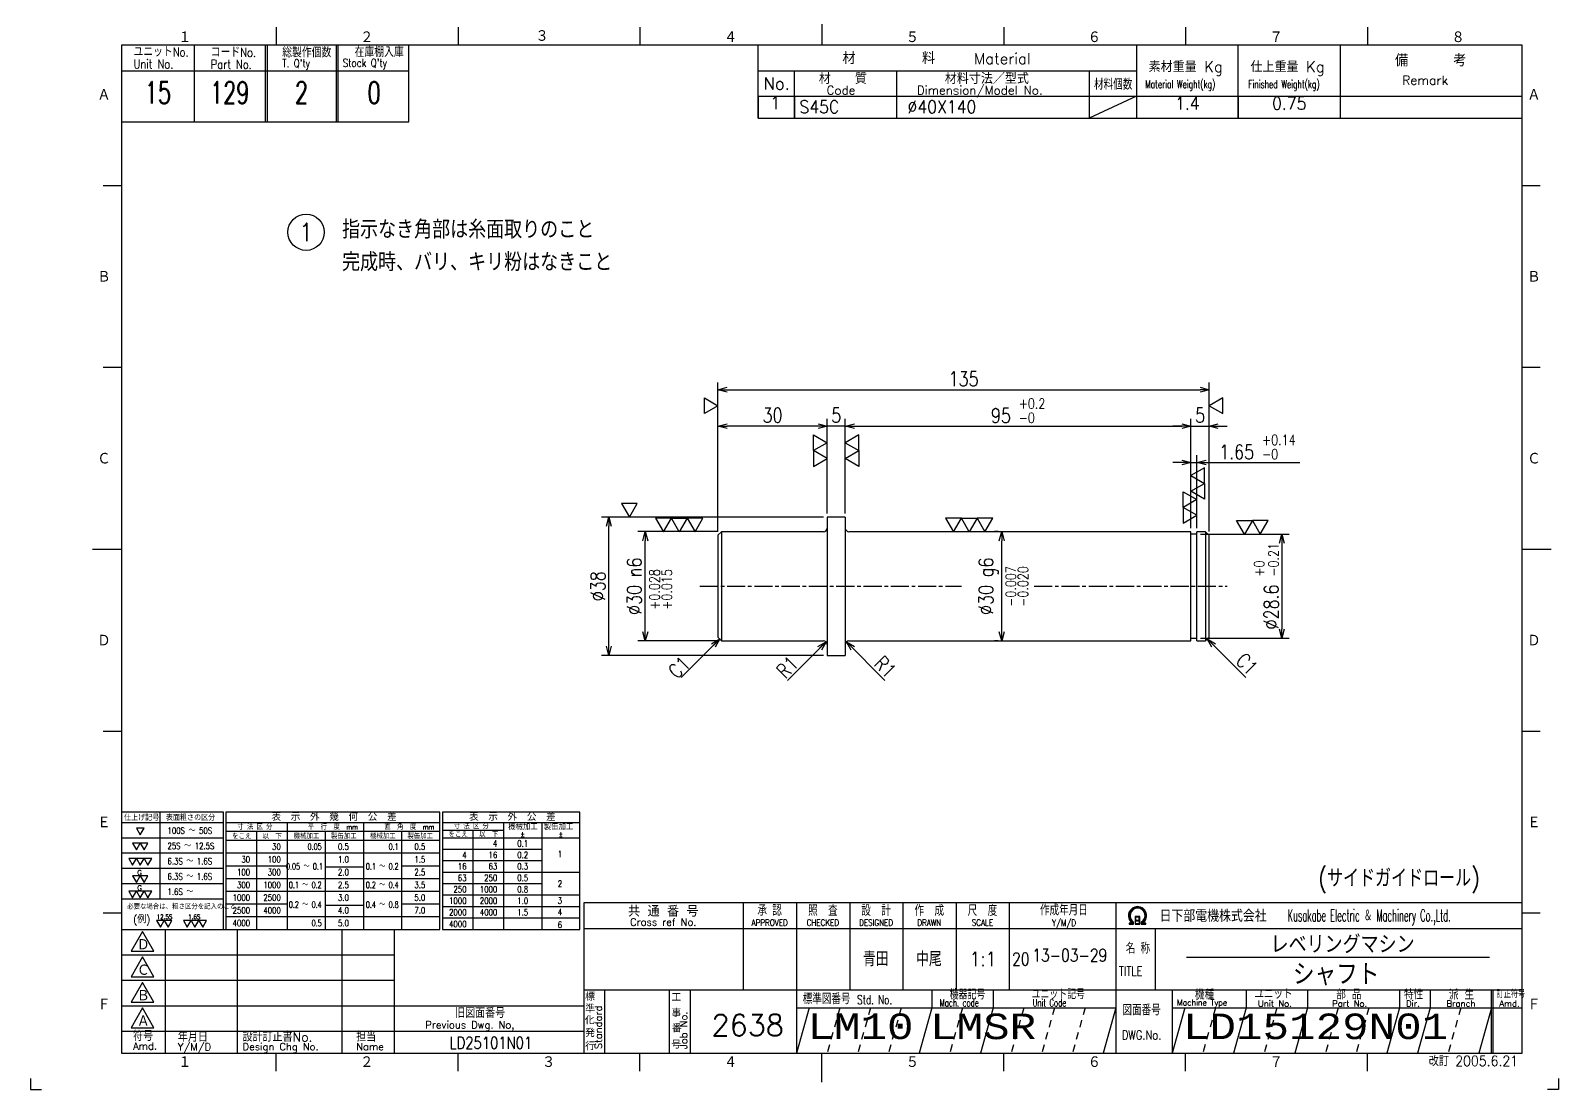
# Model space of a CAD drawing. Extents: x 0 to 420, y 0 to 594.
# Drawn here: x 0 to 420, y 0 to 291.1 of the extents above; entities that cross this region are included whole.
import ezdxf
from ezdxf.enums import TextEntityAlignment as Align

# ---------------------------------------------------------------- set-up
doc = ezdxf.new("R2010")
doc.units = 0
doc.linetypes.add('GEN3A', pattern=[3.5, 2, -1.5])
doc.linetypes.add('GEN7A', pattern=[7.5, 5, -0.75, 1, -0.75])
doc.layers.get('0').update_dxf_attribs({"linetype": 'CONTINUOUS'})
doc.layers.get('DEFPOINTS').update_dxf_attribs({"linetype": 'CONTINUOUS'})
for name, color, linetype in [('2', 5, 'CONTINUOUS'), ('4', 3, 'CONTINUOUS'), ('5', 3, 'CONTINUOUS'), ('6', 52, 'CONTINUOUS'), ('7A', 4, 'GEN7A'), ('8', 1, 'CONTINUOUS'), ('RAHM2', 1, 'CONTINUOUS'), ('RAHM3', 52, 'CONTINUOUS')]:
    doc.layers.add(name, color=color, linetype=linetype)
doc.styles.add('DIMENSION', font='monotxt.shx', dxfattribs={"bigfont": 'bigfont.shx'})
doc.styles.get("Standard").update_dxf_attribs({"font": 'romans.shx', "width": 0.8, "bigfont": 'extfont.shx'})
doc.dimstyles.new('GEN-ISO', dxfattribs={"dimtxt": 4, "dimasz": 2.5, "dimexe": 2, "dimexo": 1, "dimgap": 1, "dimtad": 3, "dimdec": 3, "dimrnd": 0.001, "dimdsep": 46, "dimtxsty": 'Standard', "dimblk": 'OPEN30', "dimcen": 0, "dimclrt": 52, "dimadec": 0, "dimazin": 0, "dimtp": 0.1, "dimtm": 0.1, "dimtfac": 0.6, "dimtdec": 3, "dimtmove": 0, "dimatfit": 3, "dimldrblk": 'OPEN30', "dimfxl": 1, "dimarcsym": 0})

# ---------------------------------------------------------------- blocks, each defined once
blk = doc.blocks.new('1A3ﾌﾞﾋﾝ')
at = {"layer": 'RAHM2', "color": 5, "linetype": 'Continuous'}
for p, q in [((3, 297), (0, 297)), ((0, 297), (0, 294)), ((217.5, 295), (217.5, 287)), ((417, 297), (420, 297)), ((420, 297), (420, 294)), ((67.5, 292), (67.5, 287)), ((117.5, 292), (117.5, 287)), ((167.5, 292), (167.5, 287)), ((267.5, 292), (267.5, 287)), ((317.5, 292), (317.5, 287)), ((367.5, 292), (367.5, 287)), ((410, 287), (25, 287)), ((25, 287), (25, 10)), ((104, 266), (104, 287)), ((410, 10), (410, 287)), ((25, 266), (64.5, 266)), ((64.5, 266), (104, 266)), ((20, 248.5), (25, 248.5)), ((410, 248.5), (415, 248.5)), ((20, 198.5), (25, 198.5)), ((410, 198.5), (415, 198.5)), ((17, 148.5), (25, 148.5)), ((410, 148.5), (418, 148.5)), ((20, 98.5), (25, 98.5)), ((410, 98.5), (415, 98.5)), ((20, 48.5), (25, 48.5)), ((410, 48.5), (415, 48.5)), ((25, 10), (410, 10)), ((67.5, 5), (67.5, 10)), ((117.5, 5), (117.5, 10)), ((217.5, 2), (217.5, 10)), ((267.5, 5), (267.5, 10)), ((317.5, 5), (317.5, 10)), ((367.5, 5), (367.5, 10)), ((0, 3), (0, 0)), ((0, 0), (3, 0)), ((420, 0), (417, 0)), ((420, 3), (420, 0))]:
    blk.add_line(p, q, dxfattribs=at)
at = {"layer": 'RAHM2', "color": 7, "linetype": 'Continuous'}
for p, q in [((45, 287), (45, 266)), ((64.5, 287), (64.5, 266)), ((65, 287), (65, 266)), ((84, 287), (84, 266)), ((84.5, 287), (84.5, 266)), ((200, 267), (200, 287)), ((304, 287), (304, 267)), ((332, 267), (332, 287)), ((360, 287), (360, 267)), ((25, 280), (64.5, 280)), ((64.5, 280), (104, 280)), ((200, 280), (304, 280)), ((210, 267), (210, 280)), ((238, 280), (238, 267)), ((291, 280), (291, 267)), ((200, 273), (410, 273)), ((304, 273), (291, 267)), ((200, 267), (410, 267)), ((195.93, 51.26), (195.93, 27.42)), ((210.55, 51.26), (210.55, 10)), ((225.18, 51.26), (225.18, 27.42)), ((239.8, 51.26), (239.8, 27.42)), ((254.43, 51.26), (254.43, 27.42)), ((269.05, 51.26), (269.05, 27.42)), ((298.3, 51.26), (298.3, 10)), ((25, 44), (100, 44)), ((37, 44), (37, 10)), ((56.8, 44), (56.8, 10)), ((85.6, 44), (85.6, 10)), ((100, 10), (100, 44)), ((152.05, 44.26), (410, 44.26)), ((269.05, 44.26), (269.05, 27.42)), ((298.3, 44.26), (298.3, 44.26)), ((309.17, 44.26), (309.17, 27.42)), ((25, 37), (100, 37)), ((25, 30), (100, 30)), ((152.05, 27.42), (410, 27.42)), ((157.77, 27.42), (157.77, 10)), ((175.59, 27.42), (175.59, 10)), ((181.3, 27.42), (181.3, 10)), ((247.73, 27.42), (247.73, 22.42)), ((264.59, 27.42), (264.59, 22.42)), ((313.83, 27.42), (313.83, 10)), ((334.15, 27.42), (334.15, 22.42)), ((351, 27.42), (351, 22.42)), ((376.29, 27.42), (376.29, 22.42)), ((384.72, 27.42), (384.72, 22.42)), ((401.57, 10), (401.57, 27.42)), ((402.07, 10), (402.07, 27.42)), ((25, 23), (100, 23)), ((100, 23), (152.05, 23)), ((210.55, 22.42), (298.3, 22.42)), ((313.83, 22.42), (410, 22.42)), ((25, 16), (100, 16)), ((100, 16), (152.05, 16)), ((167.5, 5), (167.5, 10))]:
    blk.add_line(p, q, dxfattribs=at)
at = {"layer": 'RAHM2', "color": 3, "linetype": 'Continuous'}
for p, q in [((317.73, 36.35), (401.03, 36.35)), ((214.02, 22.42), (210.55, 10)), ((247.73, 22.42), (244.26, 10)), ((264.59, 22.42), (261.12, 10)), ((298.3, 22.42), (294.83, 10)), ((334.15, 22.42), (330.68, 10)), ((351, 22.42), (347.54, 10)), ((376.29, 22.42), (372.82, 10)), ((384.72, 22.42), (381.25, 10))]:
    blk.add_line(p, q, dxfattribs=at)
at = {"layer": 'RAHM2', "color": 3, "linetype": 'GEN3A'}
for p, q in [((222.44, 22.42), (218.98, 10)), ((230.87, 22.42), (227.41, 10)), ((239.3, 22.42), (235.84, 10)), ((256.16, 22.42), (252.69, 10)), ((273.01, 22.42), (269.55, 10)), ((281.44, 22.42), (277.98, 10)), ((289.87, 22.42), (286.41, 10)), ((325.72, 22.42), (322.25, 10)), ((342.57, 22.42), (339.11, 10)), ((359.43, 22.42), (355.97, 10)), ((367.86, 22.42), (364.39, 10)), ((393.14, 22.42), (389.68, 10))]:
    blk.add_line(p, q, dxfattribs=at)
at = {"layer": 'RAHM2', "color": 5, "linetype": 'Continuous'}
blk.add_lwpolyline([(410, 51.26), (152.05, 51.26), (152.05, 10)], dxfattribs=at)
at = {"layer": 'RAHM2', "color": 7, "linetype": 'Continuous'}
for points in [[(303.62, 47.51), (303.62, 45.4), (304.92, 45.4), (304.92, 47.51), (303.62, 47.51)], [(303.77, 47.36), (303.77, 46.53), (304.77, 46.53), (304.77, 47.36), (303.77, 47.36)], [(304.77, 46.38), (304.77, 45.55), (303.77, 45.55), (303.77, 46.38), (304.77, 46.38)], [(302.02, 45.4), (303.22, 45.4), (303.22, 46.01)], [(302.02, 45.58), (302.97, 45.58), (302.97, 45.91)], [(302.72, 45.82), (302.72, 45.75), (302.02, 45.75), (302.02, 45.4)], [(305.32, 45.98), (305.32, 45.4), (306.58, 45.4), (306.58, 45.75), (305.85, 45.75), (305.85, 45.8)], [(305.57, 45.87), (305.57, 45.58), (306.58, 45.58)]]:
    blk.add_lwpolyline(points, dxfattribs=at)
for points in [[(30.79, 43.41), (27.65, 37.97), (33.92, 37.97)], [(30.79, 36.41), (27.65, 30.97), (33.92, 30.97)], [(30.79, 29.41), (27.65, 23.97), (33.92, 23.97)], [(30.79, 22.41), (27.65, 16.97), (33.92, 16.97)]]:
    blk.add_lwpolyline(points, close=True, dxfattribs=at)
at = {"layer": 'RAHM2', "color": 3, "linetype": 'Continuous'}
for points in [[(317.29, 22.42), (313.83, 10)], [(401.57, 22.42), (401.57, 22.42), (398.11, 10)]]:
    blk.add_lwpolyline(points, dxfattribs=at)
at = {"layer": 'RAHM2', "color": 7, "linetype": 'Continuous'}
for radius, start, end in [(2.5, 308.2706, 230.8952), (2.28, 303.9949, 234.4013), (2.06, 299.8294, 238.4756)]:
    blk.add_arc((304.3, 47.76), radius, start, end, dxfattribs=at)
at = {"layer": '4', "width": 0.9}
blk.add_text('改訂 2005.6.21', height=2.8, dxfattribs=at).set_placement((408.91, 6.44), align=Align.RIGHT)
at = {"layer": 'RAHM2', "color": 5, "linetype": 'Continuous'}
for s, p in [('１', (40.6, 287.58)), ('２', (90.6, 287.58)), ('４', (190.6, 287.58)), ('５', (240.6, 287.58)), ('６', (290.6, 287.58)), ('７', (340.6, 287.58)), ('８', (390.6, 287.58)), ('Ａ', (18.36, 271.74)), ('Ａ', (411.44, 271.74)), ('Ｂ', (18.36, 221.74)), ('Ｂ', (411.44, 221.74)), ('Ｃ', (18.36, 171.74)), ('Ｃ', (411.44, 171.74)), ('Ｄ', (18.36, 121.74)), ('Ｄ', (411.44, 121.74)), ('Ｅ', (18.36, 71.74)), ('Ｅ', (411.44, 71.74)), ('Ｆ', (18.36, 21.74)), ('Ｆ', (411.44, 21.74)), ('１', (40.6, 5.87)), ('２', (90.6, 5.87)), ('３', (140.6, 5.87)), ('４', (190.6, 5.87)), ('５', (240.6, 5.87)), ('６', (290.6, 5.87)), ('７', (340.6, 5.87))]:
    blk.add_text(s, height=3.31, dxfattribs=at).set_placement(p)
blk.add_text('３', height=3.31, dxfattribs=at).set_placement((140.6, 289.58), align=Align.MIDDLE)
at = {"layer": 'RAHM2', "color": 7, "linetype": 'Continuous'}
for s, height, width, p in [('ユニットNo.', 2.5, 0.8, (28.29, 283.92)), ('コードNo.', 2.5, 0.8, (49.52, 283.81)), ('総製作個数', 2.5, 0.8, (69.17, 283.72)), ('在庫棚入庫', 2.5, 0.8, (89.08, 283.82)), ('Unit No.', 2.5, 0.8, (28.29, 280.64)), ('Part No.', 2.5, 0.8, (49.52, 280.53)), ("T. Q'ty", 2.2, 0.8, (69.17, 280.96)), ("Stock Q'ty", 2.2, 0.8, (85.8, 281.06)), ('材料個数', 3, 0.8, (292.32, 274.79)), ('Material Weight(kg)', 2.2, 0.68, (306.37, 275.25)), ('Finished Weight(kg)', 2.2, 0.68, (334.74, 275.25)), ('作成年月日', 3, 0.7, (277.49, 47.82)), ('Y/M/D', 1.8, 0.8, (280.79, 44.87)), ('Kusakabe Electric ＆ Machinery Co.,Ltd.', 3.3108, 0.5, (345.56, 46.19)), ('名 称', 3, 0.7, (301.06, 37.33)), ('20', 3.5, 0.8, (269.81, 34.08)), ('TITLE', 2.5, 0.8, (299.18, 31.25)), ('標準図番号', 3, 0.7, (212.26, 23.44)), ('Std. No.', 2.5, 0.7, (227.23, 23.44)), ('機器記号', 2.5, 0.7, (252.65, 24.77)), ('ユニット記号', 2.5, 0.7, (275.14, 24.85)), ('訂正符号', 2, 0.7, (403.01, 25.16)), ('Mach. code', 2, 0.7, (249.86, 22.83)), ('Unit Code', 2, 0.7, (275.45, 22.83)), ('図面番号', 3, 0.7, (300.15, 20.37)), ('Machine Type', 1.7, 0.9, (315.15, 23.05))]:
    blk.add_text(s, height=height, dxfattribs=dict(at, width=width)).set_placement(p)
for s, height, p in [('材\u3000\u3000\u3000\u3000\u3000料', 3.311, (223.18, 281.82)), ('Material', 3, (259.34, 281.82)), ('素材重量 Kg', 3, (307.35, 279.63)), ('仕上重量 Kg', 3, (335.35, 279.63)), ('備     考', 3.311, (375.08, 281.21)), ('No.', 3.311, (201.5, 274.82)), ('材\u3000\u3000質', 3, (216.68, 276.39)), ('材料寸法／型式', 3, (251.33, 276.39)), ('Remark', 2.5, (377.03, 276.16)), ('Code', 2.4, (218.82, 273.45)), ('Dimension/Model No.', 2.4, (243.65, 273.45)), ('Ｄ', 3.2, (29.23, 38.2)), ('Ｃ', 3.2, (29.23, 31.2)), ('Ｂ', 3.2, (29.23, 24.2)), ('標', 2, (152.44, 24.43)), ('工', 2, (176.15, 24.24)), ('機種', 2.4, (320.08, 24.76)), ('ユニット', 2.4, (336.39, 24.96)), ('部 品', 2.4, (358.93, 24.79)), ('特性', 2.4, (377.55, 24.78)), ('派 生', 2.4, (389.89, 24.72)), ('旧図面番号', 2.5, (116.71, 19.69)), ('準', 2, (152.47, 21.11)), ('事', 2, (176.17, 19.92)), ('Unit No.', 1.7, (337.39, 22.76)), ('Part No.', 1.7, (357.81, 22.76)), ('Dir.', 1.7, (378.09, 22.76)), ('Branch', 1.7, (389.24, 22.76)), ('Amd.', 1.7, (403.74, 22.76)), ('Ａ', 3.2, (29.23, 17.2)), ('Previous Dwg. No,', 2, (108.5, 16.75)), ('化', 2, (152.37, 17.95)), ('番', 2, (176.31, 15.76)), ('Amd.', 2, (28.17, 10.93)), ('符号', 2.5, (28.17, 13.37)), ('Y/M/D', 2, (40.49, 10.7)), ('年月日', 2.5, (40.49, 13.14)), ('設計訂正書No.', 2.5, (58.29, 13.18)), ('Design Chg No.', 2, (58.29, 10.75)), ('担当', 2.5, (89.5, 13.18)), ('Name', 2, (89.5, 10.75)), ('行', 2, (152.46, 10.82)), ('発', 2, (152.46, 14.47)), ('号', 2, (176.11, 11.28))]:
    blk.add_text(s, height=height, dxfattribs=at).set_placement(p)
for s, height, p in [('共 通 番 号', 3, (173.93, 49.14)), ('Cross ref No.', 2, (173.93, 46.01))]:
    blk.add_text(s, height=height, dxfattribs=at).set_placement(p, align=Align.MIDDLE)
for s, height, width, p in [('承 認', 3, 0.7, (203.18, 49.35)), ('照  査', 3, 0.7, (217.8, 49.35)), ('設  計', 3, 0.7, (232.43, 49.35)), ('作  成', 3, 0.7, (247.05, 49.35)), ('尺  度', 3, 0.7, (261.67, 49.35)), ('APPROVED', 1.8, 0.8, (203.18, 45.85)), ('CHECKED', 1.8, 0.8, (217.8, 45.85)), ('DESIGNED', 1.8, 0.8, (232.43, 45.85)), ('DRAWN', 1.8, 0.8, (247.05, 45.85)), ('SCALE', 1.8, 0.8, (261.67, 45.85)), ('DWG.No.', 2.5, 0.8, (305.41, 14.96))]:
    blk.add_text(s, height=height, dxfattribs=dict(at, width=width)).set_placement(p, align=Align.MIDDLE)
at = {"layer": 'RAHM2', "color": 7, "linetype": 'Continuous', "width": 0.844147}
blk.add_text('日下部電機株式会社', height=3.311, dxfattribs=at).set_placement((310.35, 46.06), (339.79, 46.06), align=Align.FIT)
at = {"layer": 'RAHM2', "color": 7, "linetype": 'Continuous'}
for s, p in [('Standard', (157.07, 11.05)), ('Job No.', (180.5, 11.05))]:
    blk.add_text(s, height=2, rotation=90, dxfattribs=at).set_placement(p)
at = {"layer": 'RAHM2', "color": 5, "linetype": 'Continuous', "width": 0.7}
for tag, p in [('HEADER3', (35, 274.01)), ('HEADER4', (54.75, 274)), ('HEADER15', (74.49, 274)), ('HEADER16', (94.43, 274))]:
    blk.add_attdef(tag, text='', height=6, dxfattribs=at).set_placement(p, align=Align.MIDDLE)
at = {"layer": 'RAHM2', "color": 7, "linetype": 'Continuous'}
blk.add_attdef('HEADER5', text='', height=2.5, dxfattribs=at).set_placement((63.69, 267.1), align=Align.BOTTOM_RIGHT)
for tag, height, width, p in [('HEADER1', 5, 0.9, (359.12, 40.15)), ('HEADER25', 3.2, 0.63, (46.91, 40.38)), ('HEADER23', 3.33, 0.8, (71.4, 40.2)), ('HEADER24', 3.5, 0.8, (92.57, 40.22)), ('HEADER7', 5, 0.8, (174.38, 35.8)), ('GEN-TITLE-SCA', 4, 0.85, (261.79, 35.85)), ('HEADER22', 3.2, 0.63, (46.91, 33.38)), ('HEADER20', 3.33, 0.8, (71.4, 33.2)), ('HEADER21', 3.5, 0.8, (92.57, 33.22)), ('HEADER2', 6, 0.9, (358.89, 31.68)), ('HEADER19', 3.2, 0.63, (46.91, 26.38)), ('HEADER17', 3.33, 0.8, (71.4, 26.2)), ('HEADER18', 3.5, 0.8, (92.57, 26.22)), ('HEADER11', 3.2, 0.63, (46.91, 19.38)), ('HEADER9', 3.33, 0.8, (71.4, 19.2)), ('HEADER10', 3.5, 0.8, (92.57, 19.22)), ('HEADER14', 3.31, 0.8, (126.54, 12.82))]:
    blk.add_attdef(tag, text='', height=height, dxfattribs=dict(at, width=width)).set_placement(p, align=Align.MIDDLE)
for tag, p in [('HEADER27', (232.45, 36.09)), ('HEADER26', (247.07, 36.09))]:
    blk.add_attdef(tag, text='', height=4, dxfattribs=at).set_placement(p, align=Align.MIDDLE)
at = {"layer": 'RAHM2', "color": 7, "linetype": 'Continuous', "width": 0.8}
blk.add_attdef('GEN-TITLE-DAT', text='', height=3.5, dxfattribs=at).set_placement((275.35, 34.1), align=Align.BOTTOM_LEFT)
at = {"layer": 'RAHM2', "color": 5, "linetype": 'Continuous'}
blk.add_attdef('HEADER6', text='', height=5.8, dxfattribs=at).set_placement((207.09, 13.03), align=Align.BOTTOM_RIGHT)
at = {"layer": 'RAHM2', "color": 5, "linetype": 'Continuous', "style": 'DIMENSION', "width": 1.2}
for tag, p in [('HEADER13', (213.56, 11.75)), ('HEADER12', (247.26, 11.72)), ('GEN-TITLE-DWG', (316.79, 11.74))]:
    blk.add_attdef(tag, text='', height=7.02, dxfattribs=at).set_placement(p, align=Align.BOTTOM_LEFT)
at = {"layer": 'RAHM2', "color": 5, "linetype": 'Continuous', "style": 'DIMENSION'}
blk.add_attdef('HEADER8', text='', height=7.02, dxfattribs=at).set_placement((408.58, 11.71), align=Align.BOTTOM_RIGHT)
blk = doc.blocks.new('_Open30')
at = {"color": 0, "linetype": 'ByBlock', "lineweight": -2}
for p, q in [((-1, 0.27), (0, 0)), ((0, 0), (-1, -0.27)), ((0, 0), (-1, 0))]:
    blk.add_line(p, q, dxfattribs=at)
blk = doc.blocks.new('*D4')
at = {"layer": '5', "color": 0, "lineweight": -2, "transparency": 16777216}
for p, q in [((216.47, 182.32), (213.97, 182.32)), ((218.97, 158.32), (218.97, 184.32)), ((223.97, 182.32), (218.97, 182.32)), ((223.97, 158.32), (223.97, 184.32)), ((226.47, 182.32), (228.97, 182.32))]:
    blk.add_line(p, q, dxfattribs=at)
at = {"layer": 'DEFPOINTS', "color": 0, "transparency": 16777216}
for p in [(218.97, 182.32), (218.97, 157.32), (223.97, 157.32)]:
    blk.add_point(p, dxfattribs=at)
at = {"layer": '5', "color": 0, "lineweight": -2, "transparency": 16777216, "xscale": 2.5, "yscale": 2.5, "zscale": 2.5}
blk.add_blockref('_Open30', (218.97, 182.32), dxfattribs=at)
at = {"layer": '5', "color": 0, "lineweight": -2, "transparency": 16777216, "xscale": 2.5, "yscale": 2.5, "zscale": 2.5, "rotation": 180}
blk.add_blockref('_Open30', (223.97, 182.32), dxfattribs=at)
at = {"layer": '5', "color": 52, "transparency": 16777216, "insert": (221.47, 185.32), "char_height": 4, "attachment_point": 5}
blk.add_mtext('5', dxfattribs=at)
blk = doc.blocks.new('*D5')
at = {"layer": '5', "color": 0, "lineweight": -2, "transparency": 16777216}
for p, q in [((188.97, 153.32), (188.97, 184.32)), ((216.47, 182.32), (191.47, 182.32)), ((218.97, 158.32), (218.97, 184.32))]:
    blk.add_line(p, q, dxfattribs=at)
at = {"layer": 'DEFPOINTS', "color": 0, "transparency": 16777216}
for p in [(188.97, 182.32), (218.97, 157.32), (188.97, 152.32)]:
    blk.add_point(p, dxfattribs=at)
at = {"layer": '5', "color": 0, "lineweight": -2, "transparency": 16777216, "xscale": 2.5, "yscale": 2.5, "zscale": 2.5, "rotation": 180}
blk.add_blockref('_Open30', (188.97, 182.32), dxfattribs=at)
at = {"layer": '5', "color": 0, "lineweight": -2, "transparency": 16777216, "xscale": 2.5, "yscale": 2.5, "zscale": 2.5}
blk.add_blockref('_Open30', (218.97, 182.32), dxfattribs=at)
at = {"layer": '5', "color": 52, "transparency": 16777216, "insert": (203.97, 185.32), "char_height": 4, "attachment_point": 5}
blk.add_mtext('30', dxfattribs=at)
blk = doc.blocks.new('*D6')
at = {"layer": '5', "color": 0, "lineweight": -2, "transparency": 16777216}
for p, q in [((223.97, 158.32), (223.97, 184.32)), ((226.47, 182.32), (316.47, 182.32)), ((318.97, 154.32), (318.97, 184.32))]:
    blk.add_line(p, q, dxfattribs=at)
at = {"layer": 'DEFPOINTS', "color": 0, "transparency": 16777216}
for p in [(318.97, 182.32), (223.97, 157.32), (318.97, 153.32)]:
    blk.add_point(p, dxfattribs=at)
at = {"layer": '5', "color": 0, "lineweight": -2, "transparency": 16777216, "xscale": 2.5, "yscale": 2.5, "zscale": 2.5, "rotation": 180}
blk.add_blockref('_Open30', (223.97, 182.32), dxfattribs=at)
at = {"layer": '5', "color": 0, "lineweight": -2, "transparency": 16777216, "xscale": 2.5, "yscale": 2.5, "zscale": 2.5}
blk.add_blockref('_Open30', (318.97, 182.32), dxfattribs=at)
at = {"layer": '5', "color": 52, "transparency": 16777216, "insert": (271.47, 186.58), "char_height": 4, "attachment_point": 5}
blk.add_mtext('95 \\H2.8;\\S+0.2^ -0;', dxfattribs=at)
blk = doc.blocks.new('*D7')
at = {"layer": '5', "color": 0, "lineweight": -2, "transparency": 16777216}
for p, q in [((316.47, 172.32), (313.97, 172.32)), ((318.97, 154.32), (318.97, 174.32)), ((318.97, 172.32), (320.62, 172.32)), ((320.62, 154.32), (320.62, 174.32)), ((323.12, 172.32), (348.89, 172.32))]:
    blk.add_line(p, q, dxfattribs=at)
at = {"layer": 'DEFPOINTS', "color": 0, "transparency": 16777216}
for p in [(320.62, 172.32), (318.97, 153.32), (320.62, 153.32)]:
    blk.add_point(p, dxfattribs=at)
at = {"layer": '5', "color": 0, "lineweight": -2, "transparency": 16777216, "xscale": 2.5, "yscale": 2.5, "zscale": 2.5}
blk.add_blockref('_Open30', (318.97, 172.32), dxfattribs=at)
at = {"layer": '5', "color": 0, "lineweight": -2, "transparency": 16777216, "xscale": 2.5, "yscale": 2.5, "zscale": 2.5, "rotation": 180}
blk.add_blockref('_Open30', (320.62, 172.32), dxfattribs=at)
at = {"layer": '5', "color": 52, "transparency": 16777216, "insert": (337.25, 176.58), "char_height": 4, "attachment_point": 5}
blk.add_mtext('1.65 \\H2.8;\\S+0.14^ -0;', dxfattribs=at)
blk = doc.blocks.new('*D8')
at = {"layer": '5', "color": 0, "lineweight": -2, "transparency": 16777216}
for p, q in [((316.47, 182.32), (313.97, 182.32)), ((318.97, 154.62), (318.97, 184.32)), ((318.97, 182.32), (323.97, 182.32)), ((323.97, 153.32), (323.97, 184.32)), ((326.47, 182.32), (328.97, 182.32))]:
    blk.add_line(p, q, dxfattribs=at)
at = {"layer": 'DEFPOINTS', "color": 0, "transparency": 16777216}
for p in [(323.97, 182.32), (318.97, 153.62), (323.97, 152.32)]:
    blk.add_point(p, dxfattribs=at)
at = {"layer": '5', "color": 0, "lineweight": -2, "transparency": 16777216, "xscale": 2.5, "yscale": 2.5, "zscale": 2.5}
blk.add_blockref('_Open30', (318.97, 182.32), dxfattribs=at)
at = {"layer": '5', "color": 0, "lineweight": -2, "transparency": 16777216, "xscale": 2.5, "yscale": 2.5, "zscale": 2.5, "rotation": 180}
blk.add_blockref('_Open30', (323.97, 182.32), dxfattribs=at)
at = {"layer": '5', "color": 52, "transparency": 16777216, "insert": (321.47, 185.32), "char_height": 4, "attachment_point": 5}
blk.add_mtext('5', dxfattribs=at)
blk = doc.blocks.new('*D9')
at = {"layer": '5', "color": 0, "lineweight": -2, "transparency": 16777216}
for p, q in [((188.97, 153.32), (188.97, 194.32)), ((323.97, 153.32), (323.97, 194.32)), ((191.47, 192.32), (321.47, 192.32))]:
    blk.add_line(p, q, dxfattribs=at)
at = {"layer": 'DEFPOINTS', "color": 0, "transparency": 16777216}
for p in [(323.97, 192.32), (188.97, 152.32), (323.97, 152.32)]:
    blk.add_point(p, dxfattribs=at)
at = {"layer": '5', "color": 0, "lineweight": -2, "transparency": 16777216, "xscale": 2.5, "yscale": 2.5, "zscale": 2.5, "rotation": 180}
blk.add_blockref('_Open30', (188.97, 192.32), dxfattribs=at)
at = {"layer": '5', "color": 0, "lineweight": -2, "transparency": 16777216, "xscale": 2.5, "yscale": 2.5, "zscale": 2.5}
blk.add_blockref('_Open30', (323.97, 192.32), dxfattribs=at)
at = {"layer": '5', "color": 52, "transparency": 16777216, "insert": (256.47, 195.32), "char_height": 4, "attachment_point": 5}
blk.add_mtext('135', dxfattribs=at)
blk = doc.blocks.new('*D10')
at = {"layer": '5', "color": 0, "lineweight": -2, "transparency": 16777216}
for p, q in [((321.62, 152.62), (345.97, 152.62)), ((343.97, 150.12), (343.97, 126.52)), ((321.62, 124.02), (345.97, 124.02))]:
    blk.add_line(p, q, dxfattribs=at)
at = {"layer": 'DEFPOINTS', "color": 0, "transparency": 16777216}
for p in [(320.62, 152.62), (320.62, 124.02), (343.97, 124.02)]:
    blk.add_point(p, dxfattribs=at)
at = {"layer": '5', "color": 0, "lineweight": -2, "transparency": 16777216, "xscale": 2.5, "yscale": 2.5, "zscale": 2.5}
for p, rotation in [((343.97, 152.62), 90), ((343.97, 124.02), 270)]:
    blk.add_blockref('_Open30', p, dxfattribs=dict(at, rotation=rotation))
at = {"layer": '5', "color": 52, "transparency": 16777216, "insert": (339.7, 138.32), "char_height": 4, "attachment_point": 5, "rotation": 90}
blk.add_mtext('%%C28.6 \\H2.8;\\S+0^ -0.21;', dxfattribs=at)
blk = doc.blocks.new('*D11')
at = {"layer": '5', "color": 0, "lineweight": -2, "transparency": 16777216}
for p, q in [((188.97, 153.32), (166.97, 153.32)), ((168.97, 125.82), (168.97, 150.82)), ((188.97, 123.32), (166.97, 123.32))]:
    blk.add_line(p, q, dxfattribs=at)
at = {"layer": 'DEFPOINTS', "color": 0, "transparency": 16777216}
for p in [(168.97, 153.32), (189.97, 153.32), (189.97, 123.32)]:
    blk.add_point(p, dxfattribs=at)
at = {"layer": '5', "color": 0, "lineweight": -2, "transparency": 16777216, "xscale": 2.5, "yscale": 2.5, "zscale": 2.5}
for p, rotation in [((168.97, 153.32), 90), ((168.97, 123.32), 270)]:
    blk.add_blockref('_Open30', p, dxfattribs=dict(at, rotation=rotation))
at = {"layer": '5', "color": 52, "transparency": 16777216, "insert": (165.97, 138.32), "char_height": 4, "attachment_point": 5, "rotation": 90}
blk.add_mtext('%%C30 n6', dxfattribs=at)
blk = doc.blocks.new('*D12')
at = {"layer": '5', "color": 0, "lineweight": -2, "transparency": 16777216}
for p, q in [((217.97, 157.32), (156.97, 157.32)), ((158.97, 121.82), (158.97, 154.82)), ((217.97, 119.32), (156.97, 119.32))]:
    blk.add_line(p, q, dxfattribs=at)
at = {"layer": 'DEFPOINTS', "color": 0, "transparency": 16777216}
for p in [(158.97, 157.32), (218.97, 157.32), (218.97, 119.32)]:
    blk.add_point(p, dxfattribs=at)
at = {"layer": '5', "color": 0, "lineweight": -2, "transparency": 16777216, "xscale": 2.5, "yscale": 2.5, "zscale": 2.5}
for p, rotation in [((158.97, 157.32), 90), ((158.97, 119.32), 270)]:
    blk.add_blockref('_Open30', p, dxfattribs=dict(at, rotation=rotation))
at = {"layer": '5', "color": 52, "transparency": 16777216, "insert": (155.97, 138.32), "char_height": 4, "attachment_point": 5, "rotation": 90}
blk.add_mtext('%%C38', dxfattribs=at)
blk = doc.blocks.new('*D13')
at = {"layer": '5', "color": 0, "lineweight": -2, "transparency": 16777216}
for p, q in [((265.97, 153.32), (264.97, 153.32)), ((266.97, 125.82), (266.97, 150.82)), ((265.97, 123.32), (264.97, 123.32))]:
    blk.add_line(p, q, dxfattribs=at)
at = {"layer": 'DEFPOINTS', "color": 0, "transparency": 16777216}
for p in [(266.97, 153.32), (266.97, 153.32), (266.97, 123.32)]:
    blk.add_point(p, dxfattribs=at)
at = {"layer": '5', "color": 0, "lineweight": -2, "transparency": 16777216, "xscale": 2.5, "yscale": 2.5, "zscale": 2.5}
for p, rotation in [((266.97, 153.32), 90), ((266.97, 123.32), 270)]:
    blk.add_blockref('_Open30', p, dxfattribs=dict(at, rotation=rotation))
at = {"layer": '5', "color": 52, "transparency": 16777216, "insert": (263.3, 138.32), "char_height": 4, "attachment_point": 5, "rotation": 90}
blk.add_mtext('%%C30 g6', dxfattribs=at)
blk = doc.blocks.new('STDBUHIN')
at = {"color": 7}
for p, q in [((0, 0), (0, -6)), ((10, 0), (10, -6)), ((38, 0), (38, -6)), ((91, 0), (91, -6)), ((104, 0), (104, -6)), ((132, 0), (132, -6)), ((160, 0), (160, -6)), ((0, -6), (210, -6))]:
    blk.add_line(p, q, dxfattribs=at)
at = {"layer": 'RAHM3', "color": 7, "width": 0.9}
for tag, p in [('1GENST', (4.710911, -4.609434)), ('4GENST', (96.434633, -4.658422)), ('5GENST', (118, -4.729)), ('6GENST', (146, -4.729))]:
    blk.add_attdef(tag, text='', height=3.5, dxfattribs=at).set_placement(p, align=Align.BOTTOM_CENTER)
at = {"layer": 'RAHM3', "color": 7}
for tag, p, width in [('2GENST', (11.373533, -4.658422), 0.8), ('3GENST', (41.070972, -4.658422), 0.8), ('7GENST', (162.759538, -4.671383), 0.9)]:
    blk.add_attdef(tag, p, '', height=3.5, dxfattribs=dict(at, width=width))
blk = doc.blocks.new('GENBALLOON1')
blk.add_circle((0, 0), 5)
at = {"flags": 1}
blk.add_attdef('GEN_PARENT', text='', height=2.5, dxfattribs=at).set_placement((0, 0), align=Align.MIDDLE)
blk.add_attdef('REF_NO', text='', height=3.5).set_placement((0, 0), align=Align.MIDDLE)
at = {"color": 7, "flags": 1}
for tag, p in [('5GENINF', (6.43, 0.96)), ('6GENINF', (6.43, 0.63)), ('7GENINF', (6.43, 0.3)), ('8GENINF', (6.43, -0.04)), ('9GENINF', (6.43, -0.37)), ('3GENINF', (6.43, -2.34)), ('4GENINF', (6.43, -2.67)), ('10GENINF', (6.43, -0.7)), ('11GENINF', (6.43, -1)), ('12GENINF', (6.43, -1.34)), ('13GENINF', (6.43, -1.67)), ('14GENINF', (6.43, -2)), ('15GENINF', (6.43, -3)), ('16GENINF', (6.43, -3.34)), ('17GENINF', (6.43, -3.7)), ('18GENINF', (6.43, -4.04)), ('19GENINF', (6.43, -4.37)), ('20GENINF', (6.43, -4.7)), ('21GENINF', (6.43, -5.04)), ('22GENINF', (6.43, -5.37))]:
    blk.add_attdef(tag, p, '', height=0.2, dxfattribs=at)
blk = doc.blocks.new('A$C2A7F1BD4')
for p, q in [((0, 29.4), (28, 29.4)), ((10.5, 32.2), (10.5, 8.4)), ((28.7, 29.4), (87.5, 29.4)), ((28.7, 26.95), (87.5, 26.95)), ((37.1, 26.95), (37.1, 0)), ((45.5, 29.4), (45.5, 0)), ((56, 26.95), (56, 0)), ((66.5, 29.4), (66.5, 0)), ((77, 26.95), (77, 0)), ((88.2, 29.4), (126, 29.4)), ((88.2, 27.3), (105, 27.3)), ((96.6, 27.3), (96.6, 0)), ((105, 29.4), (105, 0)), ((115.5, 29.4), (115.5, 0)), ((28.7, 24.5), (87.5, 24.5)), ((88.2, 25.2), (126, 25.2)), ((0, 8.4), (28, 8.4))]:
    blk.add_line(p, q)
for points in [[(5.16, 26.02), (6.22, 27.86), (4.1, 27.86), (5.16, 26.02)], [(4.1, 21.82), (5.16, 23.66), (3.04, 23.66), (4.1, 21.82)], [(6.22, 21.82), (7.28, 23.66), (5.16, 23.66), (6.22, 21.82)], [(3.04, 17.62), (4.1, 19.46), (1.98, 19.46), (3.04, 17.62)], [(5.16, 17.62), (6.22, 19.46), (4.1, 19.46), (5.16, 17.62)], [(7.28, 17.62), (8.35, 19.46), (6.22, 19.46), (7.28, 17.62)], [(4.1, 12.86), (5.16, 14.69), (3.04, 14.69), (4.1, 12.86)], [(6.22, 12.86), (7.28, 14.69), (5.16, 14.69), (6.22, 12.86)], [(3.04, 8.66), (4.1, 10.49), (1.98, 10.49), (3.04, 8.66)], [(5.16, 8.66), (6.22, 10.49), (4.1, 10.49), (5.16, 8.66)], [(7.28, 8.66), (8.35, 10.49), (6.22, 10.49), (7.28, 8.66)], [(10.7, 0.61), (11.76, 2.45), (9.63, 2.45), (10.7, 0.61)], [(12.82, 0.61), (13.88, 2.45), (11.76, 2.45), (12.82, 0.61)], [(18.07, 0.61), (19.13, 2.45), (17.01, 2.45), (18.07, 0.61)], [(20.19, 0.61), (21.26, 2.45), (19.13, 2.45), (20.19, 0.61)], [(22.32, 0.61), (23.38, 2.45), (21.26, 2.45), (22.32, 0.61)]]:
    blk.add_lwpolyline(points, close=True)
at = {"layer": '2'}
for points in [[(0, 0), (28, 0), (28, 32.2), (0, 32.2)], [(28.7, 0), (87.5, 0), (87.5, 32.2), (28.7, 32.2)], [(88.2, 0), (126, 0), (126, 32.2), (88.2, 32.2)]]:
    blk.add_lwpolyline(points, close=True, dxfattribs=at)
at = {"layer": '4'}
for p, q in [((0, 25.2), (28, 25.2)), ((0, 21), (28, 21)), ((88.2, 22.05), (115.5, 22.05)), ((28.7, 21), (87.5, 21)), ((28.7, 17.5), (45.5, 17.5)), ((56, 17.15), (66.5, 17.15)), ((77, 17.5), (87.5, 17.5)), ((88.2, 18.9), (115.5, 18.9)), ((0, 16.8), (28, 16.8)), ((28.7, 14), (87.5, 14)), ((88.2, 15.75), (126, 15.75)), ((0, 12.6), (28, 12.6)), ((28.7, 10.5), (87.5, 10.5)), ((88.2, 12.6), (115.5, 12.6)), ((88.2, 9.45), (126, 9.45)), ((28.7, 7), (45.5, 7)), ((56, 6.65), (66.5, 6.65)), ((77, 7), (87.5, 7)), ((88.2, 6.3), (126, 6.3)), ((28.7, 3.5), (87.5, 3.5)), ((88.2, 3.15), (126, 3.15))]:
    blk.add_line(p, q, dxfattribs=at)
at = {"width": 0.9}
for s, height, p in [('仕上げ記号', 1.54, (5.53, 29.91)), ('表面粗さの区分', 1.54, (18.98, 29.91)), ('をこえ', 1.4, (33.04, 24.85)), ('寸 法 区 分', 1.4, (36.67, 27.45)), ('以\u3000下', 1.4, (41.44, 24.85)), ('機械加工', 1.4, (50.85, 24.93)), ('平\u3000行\u3000度\u3000mm', 1.4, (58.11, 27.45)), ('製缶加工', 1.4, (61.11, 24.93)), ('機械加工', 1.4, (71.85, 24.93)), ('直\u3000角\u3000度\u3000mm', 1.4, (79.11, 27.45)), ('製缶加工', 1.4, (82.11, 24.93)), ('をこえ', 1.4, (92.54, 25.38)), ('寸 法 区 分', 1.4, (96.17, 27.62)), ('以\u3000下', 1.4, (100.94, 25.38)), ('機械加工', 1.61, (110.35, 27.35)), ('%%P', 1.4, (110.27, 25.48)), ('製缶加工', 1.61, (120.13, 27.35)), ('%%P', 1.4, (120.77, 25.48))]:
    blk.add_text(s, height=height, dxfattribs=at).set_placement(p, align=Align.CENTER)
for s, p in [('表\u3000示\u3000外\u3000幾\u3000何\u3000公\u3000差', (58.43, 29.86)), ('表\u3000示\u3000外\u3000公\u3000差', (107.45, 29.86))]:
    blk.add_text(s, height=1.96).set_placement(p, align=Align.CENTER)
for s, height, width, p in [('100S ～ 50S', 1.75, 0.8, (12.64, 26.26)), ('25S ～ 12.5S', 1.75, 0.8, (12.64, 22.06)), ('0.1', 1.75, 0.8, (108.79, 22.73)), ('0.2', 1.75, 0.8, (108.79, 19.58)), ('1', 1.75, 0.8, (119.92, 19.81)), ('6.3S ～ 1.6S', 1.75, 0.8, (12.64, 17.86)), ('0.3', 1.75, 0.8, (108.79, 16.43)), ('6.3S ～ 1.6S', 1.75, 0.8, (12.64, 13.66)), ('0.5', 1.75, 0.8, (108.79, 13.28)), ('2', 1.75, 0.8, (119.92, 11.65)), ('1.6S ～ ', 1.75, 0.8, (12.64, 9.46)), ('0.8', 1.75, 0.8, (108.79, 10.13)), ('1.0', 1.75, 0.8, (108.79, 6.98)), ('3', 1.75, 0.8, (119.92, 7.04)), ('必要な場合は、粗さ区分を記入のこと', 1.4, 0.9, (1.56, 5.54)), ('1.5', 1.75, 0.8, (108.79, 3.83)), ('4', 1.75, 0.8, (119.92, 3.89)), ('(例)', 2, 0.9, (3.23, 1.73)), ('12.5S', 1.26, 0.8, (9.67, 2.83)), ('1.6S', 1.26, 0.8, (18.32, 2.83)), ('6', 1.75, 0.8, (119.92, 0.39))]:
    blk.add_text(s, height=height, dxfattribs=dict(width=width)).set_placement(p)
for s, width, p in [('30', 0.8, (43.8, 21.85)), ('0.05', 0.7, (55.02, 21.85)), ('0.5', 0.8, (62.51, 21.85)), ('0.1', 0.7, (76.19, 21.85)), ('0.5', 0.8, (83.51, 21.85)), ('4', 0.8, (94.85, 19.58)), ('16', 0.8, (103.3, 19.58)), ('4', 0.8, (103.3, 22.73)), ('30', 0.8, (35.35, 18.35)), ('100', 0.8, (43.8, 18.35)), ('0.05 ～ 0.1', 0.7, (55.36, 16.42)), ('1.0', 0.8, (62.51, 18.35)), ('0.1 ～ 0.2', 0.7, (76.19, 16.42)), ('1.5', 0.8, (83.51, 18.35)), ('16', 0.8, (94.85, 16.43)), ('63', 0.8, (103.3, 16.43)), ('300', 0.8, (35.35, 11.35)), ('100', 0.8, (35.35, 14.85)), ('1000', 0.8, (43.8, 11.35)), ('300', 0.8, (43.8, 14.85)), ('0.1 ～ 0.2', 0.7, (55.02, 11.35)), ('2.0', 0.8, (62.51, 14.85)), ('2.5', 0.8, (62.51, 11.35)), ('0.2 ～ 0.4', 0.7, (76.19, 11.35)), ('2.5', 0.8, (83.51, 14.85)), ('3.5', 0.8, (83.51, 11.35)), ('63', 0.8, (94.85, 13.28)), ('250', 0.8, (103.3, 13.28)), ('1000', 0.8, (35.35, 7.85)), ('2500', 0.8, (43.8, 7.85)), ('3.0', 0.8, (62.51, 7.85)), ('5.0', 0.8, (83.51, 7.85)), ('1000', 0.8, (94.85, 6.98)), ('250', 0.8, (94.85, 10.13)), ('2000', 0.8, (103.3, 6.98)), ('1000', 0.8, (103.3, 10.13)), ('2500', 0.8, (35.35, 4.35)), ('4000', 0.8, (43.8, 4.35)), ('0.2 ～ 0.4', 0.7, (55.02, 5.93)), ('4.0', 0.8, (62.51, 4.35)), ('0.4 ～ 0.8', 0.7, (76.19, 5.93)), ('7.0', 0.8, (83.51, 4.35)), ('2000', 0.8, (94.85, 3.83)), ('4000', 0.8, (103.3, 3.83)), ('4000', 0.8, (35.35, 0.85)), ('0.5', 0.7, (55.02, 0.85)), ('5.0', 0.8, (62.51, 0.85)), ('4000', 0.8, (94.85, 0.58))]:
    blk.add_text(s, height=1.75, dxfattribs=dict(width=width)).set_placement(p, align=Align.RIGHT)
for p in [(5.6, 14.89), (5.6, 10.69)]:
    blk.add_text('G', height=1.4).set_placement(p, align=Align.RIGHT)

msp = doc.modelspace()

# ---------------------------------------------------------------- linework, layer by layer
at = {"layer": '2'}
for p, q in [((218.9653, 157.3167), (218.9653, 119.3167)), ((223.9653, 157.3167), (218.9653, 157.3167)), ((223.9653, 157.3167), (223.9653, 119.3167)), ((189.9653, 153.3167), (188.9653, 152.3167)), ((188.9653, 152.3167), (188.9653, 124.3167)), ((217.9653, 153.3167), (189.9653, 153.3167)), ((189.9653, 153.3167), (189.9653, 123.3167)), ((318.9653, 153.3167), (224.9653, 153.3167)), ((318.9653, 123.3167), (318.9653, 153.3167)), ((320.6153, 152.6167), (318.9653, 152.6167)), ((322.9653, 153.3167), (320.6153, 153.3167)), ((320.6153, 123.3167), (320.6153, 153.3167)), ((322.9653, 153.3167), (323.9653, 152.3167)), ((322.9653, 153.3167), (322.9653, 123.3167)), ((323.9653, 124.3167), (323.9653, 152.3167)), ((188.9653, 124.3167), (189.9653, 123.3167)), ((189.9653, 123.3167), (217.9653, 123.3167)), ((224.9653, 123.3167), (318.9653, 123.3167)), ((318.9653, 124.0167), (320.6153, 124.0167)), ((320.6153, 123.3167), (322.9653, 123.3167)), ((323.9653, 124.3167), (322.9653, 123.3167)), ((218.9653, 119.3167), (223.9653, 119.3167))]:
    msp.add_line(p, q, dxfattribs=at)
for centre, start, end in [((217.9653, 154.3167), 270, 0), ((224.9653, 154.3167), 180, 270), ((217.9653, 122.3167), 0, 90), ((224.9653, 122.3167), 90, 180)]:
    msp.add_arc(centre, 1, start, end, dxfattribs=at)
at = {"layer": '7A'}
for p, q in [((183.9653, 138.3167), (255.8644, 138.3167)), ((275.8644, 138.3167), (328.9653, 138.3167))]:
    msp.add_line(p, q, dxfattribs=at)
at = {"layer": '8'}
for points in [[(188.9653, 187.9433), (185.2153, 185.7783), (185.2153, 190.1083), (188.9653, 187.9433)], [(323.9653, 187.9433), (327.7153, 185.7783), (327.7153, 190.1083), (323.9653, 187.9433)], [(218.9653, 177.7664), (215.2153, 175.6014), (215.2153, 179.9314), (218.9653, 177.7664)], [(223.9653, 177.7664), (227.7153, 175.6014), (227.7153, 179.9314), (223.9653, 177.7664)], [(218.9653, 173.4364), (215.2153, 175.6014), (215.2153, 171.2714), (218.9653, 173.4364)], [(223.9653, 173.4364), (227.7153, 175.6014), (227.7153, 171.2714), (223.9653, 173.4364)], [(318.9653, 168.7408), (322.7153, 166.5758), (322.7153, 170.9058), (318.9653, 168.7408)], [(320.6153, 162.1425), (316.8653, 159.9775), (316.8653, 164.3075), (320.6153, 162.1425)], [(318.9653, 164.4108), (322.7153, 166.5758), (322.7153, 162.2458), (318.9653, 164.4108)], [(164.6001, 157.3167), (166.7651, 161.0667), (162.4351, 161.0667), (164.6001, 157.3167)], [(320.6153, 157.8125), (316.8653, 159.9775), (316.8653, 155.6475), (320.6153, 157.8125)], [(173.9909, 153.3167), (176.1559, 157.0667), (171.8259, 157.0667), (173.9909, 153.3167)], [(178.3209, 153.3167), (176.1559, 157.0667), (180.4859, 157.0667), (178.3209, 153.3167)], [(182.6509, 153.3167), (184.8159, 157.0667), (180.4859, 157.0667), (182.6509, 153.3167)], [(253.6994, 153.3167), (255.8644, 157.0667), (251.5344, 157.0667), (253.6994, 153.3167)], [(258.0294, 153.3167), (255.8644, 157.0667), (260.1944, 157.0667), (258.0294, 153.3167)], [(262.3594, 153.3167), (264.5244, 157.0667), (260.1944, 157.0667), (262.3594, 153.3167)], [(333.7092, 152.6167), (331.5442, 156.3667), (335.8742, 156.3667), (333.7092, 152.6167)], [(338.0392, 152.6167), (340.2042, 156.3667), (335.8742, 156.3667), (338.0392, 152.6167)]]:
    msp.add_lwpolyline(points, close=True, dxfattribs=at)

# ---------------------------------------------------------------- block references
at = {"layer": '2'}
msp.add_blockref('1A3ﾌﾞﾋﾝ', (0, 0), dxfattribs=at).add_auto_attribs({'GEN-TITLE-DWG': 'LD15129N01', 'GEN-TITLE-DAT': '13-03-29', 'GEN-TITLE-SCA': '1:1', 'HEADER1': ' レベリングマシン', 'HEADER2': 'シャフト', 'HEADER3': '15', 'HEADER4': '129', 'HEADER6': '2638', 'HEADER12': 'LMSR', 'HEADER13': 'LM10', 'HEADER14': 'LD25101N01', 'HEADER15': '2', 'HEADER16': '0'})
at = {"layer": '5'}
ref = msp.add_blockref('GENBALLOON1', (75.7408, 235.6277), dxfattribs=at)
ref.add_attrib('REF_NO', '1', dxfattribs={"color": 7, "height": 5, "width": 0.9}).set_placement((75.7408, 235.6277), align=Align.MIDDLE_CENTER)
at = {"layer": '6'}
msp.add_blockref('A$C2A7F1BD4', (25, 44), dxfattribs=at)
at = {"layer": 'RAHM2'}
ref = msp.add_blockref('STDBUHIN', (200, 273), dxfattribs=at)
ref.add_attrib('1GENST', '1', dxfattribs={"layer": 'RAHM3', "color": 7, "height": 3.5, "width": 0.9}).set_placement((204.711, 268.3906), align=Align.BOTTOM_CENTER)
ref.add_attrib('2GENST', 'S45C', (211.3736, 268.3416), dxfattribs={"layer": 'RAHM3', "color": 7, "height": 3.5, "width": 0.9})
ref.add_attrib('3GENST', '%%C40X140', (241.071, 268.3416), dxfattribs={"layer": 'RAHM3', "color": 7, "height": 3.5, "width": 0.9})
ref.add_attrib('5GENST', '1.4', dxfattribs={"layer": 'RAHM3', "color": 7, "height": 3.5, "width": 0.9}).set_placement((318, 268.271), align=Align.BOTTOM_CENTER)
ref.add_attrib('6GENST', '0.75', dxfattribs={"layer": 'RAHM3', "color": 7, "height": 3.5, "width": 0.9}).set_placement((346, 268.271), align=Align.BOTTOM_CENTER)

# ---------------------------------------------------------------- texts
at = {"layer": '5', "color": 52, "char_height": 4, "attachment_point": 4}
for s, insert in [('青田', (228.8213, 35.8579)), ('中尾', (243.4457, 35.8579))]:
    msp.add_mtext(s, dxfattribs=dict(at, insert=insert))
at = {"layer": '6'}
for s, width, p in [('指示なき角部は糸面取りのこと', 0.9, (85.6316, 233.8887)), ('完成時、バリ、キリ粉はなきこと', 0.9, (85.6316, 224.9325)), ('(サイドガイドロール)', 0.8, (354.0001, 55.5894))]:
    msp.add_text(s, height=5, dxfattribs=dict(at, width=width)).set_placement(p)
at = {"layer": '6', "width": 0.8}
for s, height, rotation, p in [('-0.007', 2.8, 90, (270.8508, 132.6911)), ('-0.020', 2.8, 90, (274.2108, 132.6911)), ('+0.028', 2.8, 90, (172.9412, 131.8639)), ('+0.015', 2.8, 90, (176.3012, 131.8639)), ('C1', 4, 45, (177.7142, 112.5996)), ('R1', 4, 45, (207.461, 112.6991)), ('R1', 4, 315, (231.574, 116.7032)), ('C1', 4, 315, (330.9979, 117.5058))]:
    msp.add_text(s, height=height, rotation=rotation, dxfattribs=at).set_placement(p)

# ---------------------------------------------------------------- dimensions: what is measured, and where the dimension line sits
at = {"layer": '5'}
for base, p1, p2, picture, middle in [((323.9653, 192.3167), (188.9653, 152.3167), (323.9653, 152.3167), '*D9', (256.4653, 195.3167)), ((188.9653, 182.3167), (218.9653, 157.3167), (188.9653, 152.3167), '*D5', (203.9653, 185.3167)), ((218.9653, 182.3167), (223.9653, 157.3167), (218.9653, 157.3167), '*D4', (221.4653, 185.3167)), ((323.9653, 182.3167), (318.9653, 153.6167), (323.9653, 152.3167), '*D8', (321.4653, 185.3167))]:
    dim = msp.add_linear_dim(base=base, p1=p1, p2=p2, dimstyle='GEN-ISO', dxfattribs=at)
    dim.commit()
    dim.dimension.update_dxf_attribs({"geometry": picture, "text_midpoint": middle})
for base, p1, p2, text, picture, middle in [((318.9653, 182.3167), (223.9653, 157.3167), (318.9653, 153.3167), '<> \\H2.8;\\S+0.2^ -0;', '*D6', (271.4653, 186.5834)), ((320.6153, 172.3167), (318.9653, 153.3167), (320.6153, 153.3167), '<> \\H2.8;\\S+0.14^ -0;', '*D7', (337.2515, 176.5834))]:
    dim = msp.add_linear_dim(base=base, p1=p1, p2=p2, text=text, dimstyle='GEN-ISO', dxfattribs=at)
    dim.commit()
    dim.dimension.update_dxf_attribs({"geometry": picture, "text_midpoint": middle})
for base, p1, p2, text, picture, middle in [((158.9653, 157.3167), (218.9653, 119.3167), (218.9653, 157.3167), '%%C<>', '*D12', (155.9653, 138.3167)), ((168.9653, 153.3167), (189.9653, 123.3167), (189.9653, 153.3167), '%%C<> n6', '*D11', (165.9653, 138.3167)), ((266.9653, 153.3167), (266.9653, 123.3167), (266.9653, 153.3167), '%%C<> g6', '*D13', (263.2986, 138.3167)), ((343.9653, 124.0167), (320.6153, 152.6167), (320.6153, 124.0167), '%%C<> \\H2.8;\\S+0^ -0.21;', '*D10', (339.6986, 138.3167))]:
    dim = msp.add_linear_dim(base=base, p1=p1, p2=p2, angle=90, text=text, dimstyle='GEN-ISO', dxfattribs=at)
    dim.commit()
    dim.dimension.update_dxf_attribs({"geometry": picture, "text_midpoint": middle})

# ---------------------------------------------------------------- leaders
for points in [[(189.4653, 123.8167), (178.8587, 113.2101)], [(218.6724, 123.0238), (208.0658, 112.4172)], [(224.2582, 123.0238), (234.8648, 112.4172)], [(323.4653, 123.8167), (334.0719, 113.2101)]]:
    msp.add_leader(points, dimstyle='GEN-ISO', dxfattribs=at)

doc.saveas('drawing.dxf')
